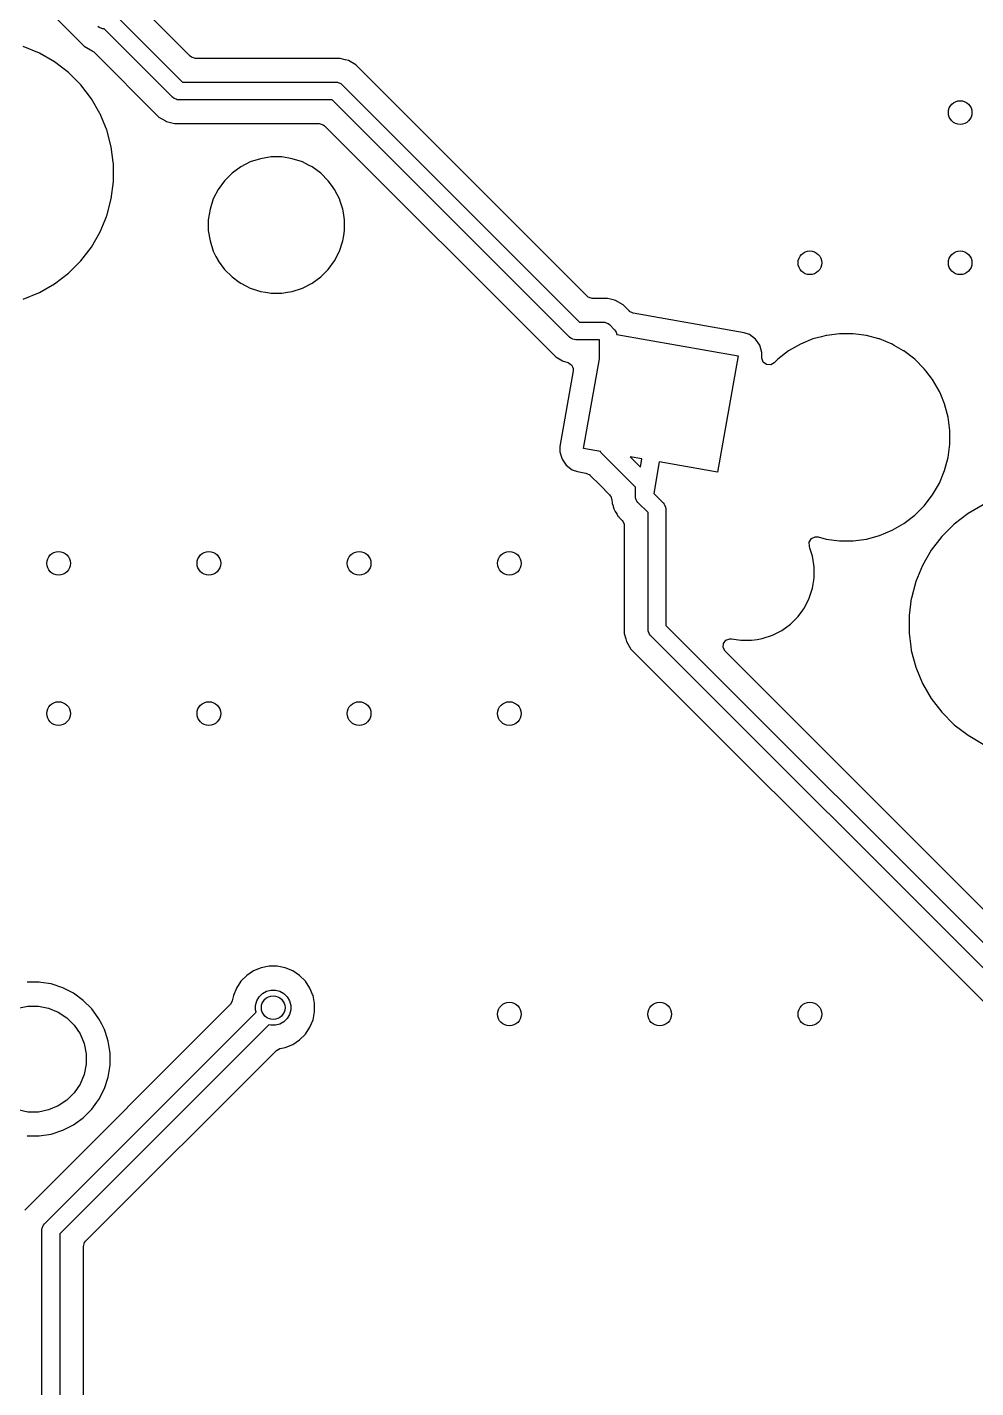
# Model space of a CAD drawing. Extents: x 2.6 to 14.2, y -9.4 to -3.8.
# Drawn here: x 5.362 to 5.994, y -7.479 to -6.574 of the extents above; entities that cross this region are included whole.
import ezdxf

# ---------------------------------------------------------------- set-up
doc = ezdxf.new("R2010")
doc.units = 0
doc.header["$MEASUREMENT"] = 0
doc.layers.add('BLACK', color=7, linetype='CONTINUOUS')

msp = doc.modelspace()

# ---------------------------------------------------------------- linework, layer by layer
at = {"layer": 'BLACK', "linetype": 'CONTINUOUS'}
for p, q in [((5.30029, -6.48633), (5.40027, -6.58632)), ((5.42028, -6.5648), (5.46577, -6.61028)), ((5.4103, -6.57388), (5.4094, -6.57315)), ((5.41166, -6.57444), (5.4103, -6.57388)), ((5.47087, -6.59309), (5.44423, -6.56645)), ((5.41243, -6.57476), (5.41166, -6.57444)), ((5.41358, -6.57488), (5.41243, -6.57476)), ((5.41366, -6.57488), (5.41358, -6.57488)), ((5.45914, -6.62036), (5.41366, -6.57488)), ((5.37048, -6.59104), (5.35975, -6.5866)), ((5.38054, -6.59685), (5.37048, -6.59104)), ((5.37048, -6.59104), (5.37048, -6.59104)), ((5.40027, -6.58632), (5.40453, -6.58877)), ((5.40453, -6.58877), (5.40521, -6.58917)), ((5.40521, -6.58917), (5.40526, -6.58918)), ((5.40526, -6.58918), (5.40556, -6.58935)), ((5.40556, -6.58935), (5.40583, -6.58962)), ((5.40583, -6.58962), (5.40664, -6.59016)), ((5.40664, -6.59016), (5.45001, -6.63353)), ((5.38976, -6.60392), (5.38054, -6.59685)), ((5.47168, -6.59374), (5.47087, -6.59309)), ((5.47432, -6.59452), (5.47168, -6.59374)), ((5.57057, -6.59452), (5.47432, -6.59452)), ((5.57397, -6.59543), (5.57057, -6.59452)), ((5.57057, -6.59452), (5.57057, -6.59452)), ((5.57608, -6.59599), (5.57397, -6.59543)), ((5.58102, -6.59885), (5.57608, -6.59599)), ((5.57608, -6.59599), (5.57608, -6.59599)), ((5.73494, -6.75276), (5.58102, -6.59885)), ((5.58102, -6.59885), (5.58102, -6.59885)), ((5.39797, -6.61213), (5.38976, -6.60392)), ((5.38976, -6.60392), (5.38976, -6.60392)), ((5.46577, -6.61028), (5.56772, -6.61028)), ((5.56772, -6.61028), (5.56887, -6.6104)), ((5.56887, -6.6104), (5.56929, -6.61057)), ((5.40504, -6.62135), (5.39797, -6.61213)), ((5.39797, -6.61213), (5.39797, -6.61213)), ((5.56929, -6.61057), (5.571, -6.61128)), ((5.571, -6.61128), (5.57189, -6.61201)), ((5.57189, -6.61201), (5.72984, -6.76996)), ((5.41065, -6.63106), (5.40504, -6.62135)), ((5.46004, -6.6211), (5.45914, -6.62036)), ((5.46154, -6.62172), (5.46004, -6.6211)), ((5.46217, -6.62198), (5.46154, -6.62172)), ((5.46332, -6.62209), (5.46217, -6.62198)), ((5.56527, -6.62209), (5.46332, -6.62209)), ((5.72322, -6.78004), (5.56527, -6.62209)), ((5.41085, -6.63141), (5.41065, -6.63106)), ((5.4133, -6.63732), (5.41085, -6.63141)), ((5.41505, -6.64155), (5.4133, -6.63732)), ((5.45001, -6.63353), (5.45448, -6.63611)), ((5.45448, -6.63611), (5.45495, -6.63639)), ((5.45495, -6.63639), (5.46047, -6.63786)), ((5.41529, -6.64214), (5.41505, -6.64155)), ((5.4183, -6.65335), (5.41529, -6.64214)), ((5.46047, -6.63786), (5.55672, -6.63786)), ((5.55672, -6.63786), (5.55936, -6.63864)), ((5.55936, -6.63864), (5.56017, -6.63929)), ((5.56017, -6.63929), (5.71409, -6.79321)), ((5.41964, -6.66353), (5.4183, -6.65335)), ((5.41979, -6.66471), (5.41964, -6.66353)), ((5.41981, -6.66487), (5.41979, -6.66471)), ((5.51079, -6.66343), (5.50443, -6.66667)), ((5.51757, -6.66123), (5.51079, -6.66343)), ((5.51079, -6.66343), (5.51079, -6.66343)), ((5.52461, -6.66011), (5.51757, -6.66123)), ((5.53174, -6.66011), (5.52461, -6.66011)), ((5.52461, -6.66011), (5.52461, -6.66011)), ((5.53878, -6.66123), (5.53174, -6.66011)), ((5.53174, -6.66011), (5.53174, -6.66011)), ((5.54556, -6.66343), (5.53878, -6.66123)), ((5.54954, -6.66546), (5.54556, -6.66343)), ((5.54556, -6.66343), (5.54556, -6.66343)), ((5.41981, -6.67648), (5.41981, -6.66487)), ((5.49867, -6.67086), (5.49362, -6.6759)), ((5.50443, -6.66667), (5.49867, -6.67086)), ((5.49867, -6.67086), (5.49867, -6.67086)), ((5.55191, -6.66667), (5.54954, -6.66546)), ((5.55768, -6.67086), (5.55191, -6.66667)), ((5.55191, -6.66667), (5.55191, -6.66667)), ((5.55191, -6.66667), (5.55191, -6.66667)), ((5.56272, -6.6759), (5.55768, -6.67086)), ((5.55768, -6.67086), (5.55768, -6.67086)), ((5.4183, -6.688), (5.41981, -6.67648)), ((5.48943, -6.68167), (5.4862, -6.68802)), ((5.49362, -6.6759), (5.48943, -6.68167)), ((5.49362, -6.6759), (5.49362, -6.6759)), ((5.56549, -6.6797), (5.56272, -6.6759)), ((5.56272, -6.6759), (5.56272, -6.6759)), ((5.56691, -6.68167), (5.56549, -6.6797)), ((5.56866, -6.6851), (5.56691, -6.68167)), ((5.41529, -6.69922), (5.4183, -6.688)), ((5.4862, -6.68802), (5.48399, -6.6948)), ((5.4862, -6.68802), (5.4862, -6.68802)), ((5.57015, -6.68802), (5.56866, -6.6851)), ((5.57065, -6.68955), (5.57015, -6.68802)), ((5.57015, -6.68802), (5.57015, -6.68802)), ((5.57235, -6.6948), (5.57065, -6.68955)), ((5.41421, -6.70184), (5.41506, -6.69978)), ((5.41506, -6.69978), (5.41529, -6.69922)), ((5.41506, -6.69978), (5.41506, -6.69978)), ((5.41529, -6.69922), (5.41529, -6.69922)), ((5.41529, -6.69922), (5.41529, -6.69922)), ((5.48399, -6.6948), (5.48288, -6.70184)), ((5.57275, -6.69733), (5.57235, -6.6948)), ((5.57347, -6.70184), (5.57275, -6.69733)), ((5.40504, -6.72001), (5.41085, -6.70995)), ((5.41085, -6.70995), (5.41421, -6.70184)), ((5.41085, -6.70995), (5.41085, -6.70995)), ((5.48288, -6.70184), (5.48288, -6.70897)), ((5.48288, -6.70897), (5.48399, -6.71601)), ((5.57295, -6.71226), (5.57347, -6.70897)), ((5.57347, -6.70897), (5.57347, -6.70184)), ((5.48399, -6.71601), (5.4862, -6.72279)), ((5.57015, -6.72279), (5.57235, -6.71601)), ((5.57235, -6.71601), (5.57295, -6.71226)), ((5.39797, -6.72922), (5.40504, -6.72001)), ((5.4862, -6.72279), (5.4862, -6.72279)), ((5.4862, -6.72279), (5.48798, -6.7263)), ((5.48798, -6.7263), (5.48938, -6.72904)), ((5.56691, -6.72915), (5.57015, -6.72279)), ((5.38976, -6.73743), (5.39797, -6.72922)), ((5.48938, -6.72904), (5.48943, -6.72915)), ((5.48943, -6.72915), (5.49362, -6.73491)), ((5.49362, -6.73491), (5.49362, -6.73491)), ((5.49362, -6.73491), (5.49867, -6.73996)), ((5.55768, -6.73996), (5.56272, -6.73491)), ((5.56272, -6.73491), (5.56691, -6.72915)), ((5.37048, -6.75031), (5.38054, -6.74451)), ((5.38054, -6.74451), (5.38976, -6.73743)), ((5.49867, -6.73996), (5.49867, -6.73996)), ((5.49867, -6.73996), (5.50336, -6.74337)), ((5.50336, -6.74337), (5.50443, -6.74415)), ((5.50443, -6.74415), (5.50828, -6.74611)), ((5.50828, -6.74611), (5.51079, -6.74738)), ((5.54556, -6.74738), (5.55191, -6.74415)), ((5.55191, -6.74415), (5.55768, -6.73996)), ((5.35975, -6.75476), (5.37048, -6.75031)), ((5.51079, -6.74738), (5.51079, -6.74738)), ((5.51079, -6.74738), (5.51418, -6.74849)), ((5.51418, -6.74849), (5.51757, -6.74959)), ((5.51757, -6.74959), (5.52083, -6.7501)), ((5.52083, -6.7501), (5.52461, -6.7507)), ((5.52461, -6.7507), (5.52461, -6.7507)), ((5.52461, -6.7507), (5.53174, -6.7507)), ((5.53174, -6.7507), (5.53551, -6.75011)), ((5.53551, -6.75011), (5.53878, -6.74959)), ((5.53878, -6.74959), (5.54556, -6.74738)), ((5.73575, -6.75342), (5.73494, -6.75276)), ((5.73839, -6.75419), (5.73575, -6.75342)), ((5.74844, -6.75419), (5.73839, -6.75419)), ((5.75055, -6.75476), (5.74844, -6.75419)), ((5.74844, -6.75419), (5.74844, -6.75419)), ((5.75313, -6.75545), (5.75055, -6.75476)), ((5.75396, -6.75567), (5.75313, -6.75545)), ((5.75313, -6.75545), (5.75313, -6.75545)), ((5.7589, -6.75852), (5.75396, -6.75567)), ((5.75396, -6.75567), (5.75396, -6.75567)), ((5.76308, -6.7627), (5.7589, -6.75852)), ((5.7589, -6.75852), (5.7589, -6.75852)), ((5.76322, -6.76284), (5.76308, -6.7627)), ((5.76568, -6.76406), (5.76322, -6.76284)), ((5.83942, -6.77706), (5.76568, -6.76406)), ((5.72984, -6.76996), (5.74559, -6.76996)), ((5.74559, -6.76996), (5.74674, -6.77007)), ((5.74674, -6.77007), (5.74762, -6.77044)), ((5.74762, -6.77044), (5.74887, -6.77096)), ((5.74887, -6.77096), (5.74977, -6.77169)), ((5.74977, -6.77169), (5.75322, -6.77514)), ((5.72411, -6.78078), (5.72322, -6.78004)), ((5.72544, -6.78133), (5.72411, -6.78078)), ((5.72624, -6.78166), (5.72544, -6.78133)), ((5.72739, -6.78177), (5.72624, -6.78166)), ((5.74314, -6.78177), (5.72739, -6.78177)), ((5.74314, -6.79448), (5.74314, -6.78177)), ((5.75322, -6.77514), (5.75395, -6.77604)), ((5.75395, -6.77604), (5.7542, -6.77663)), ((5.7542, -6.77663), (5.75483, -6.77816)), ((5.75483, -6.77816), (5.83546, -6.79237)), ((5.84295, -6.77828), (5.83942, -6.77706)), ((5.83942, -6.77706), (5.83942, -6.77706)), ((5.83942, -6.77706), (5.83942, -6.77706)), ((5.83942, -6.77706), (5.83942, -6.77706)), ((5.83942, -6.77706), (5.83942, -6.77706)), ((5.84694, -6.78128), (5.84295, -6.77828)), ((5.84295, -6.77828), (5.84295, -6.77828)), ((5.84295, -6.77828), (5.84295, -6.77828)), ((5.84981, -6.78537), (5.84694, -6.78128)), ((5.88524, -6.78124), (5.8769, -6.7847)), ((5.89103, -6.77969), (5.88524, -6.78124)), ((5.89397, -6.7789), (5.89103, -6.77969)), ((5.89445, -6.77884), (5.89397, -6.7789)), ((5.90293, -6.77772), (5.89445, -6.77884)), ((5.91196, -6.77772), (5.90293, -6.77772)), ((5.90293, -6.77772), (5.90293, -6.77772)), ((5.91911, -6.77866), (5.91196, -6.77772)), ((5.91196, -6.77772), (5.91196, -6.77772)), ((5.92092, -6.7789), (5.91911, -6.77866)), ((5.92909, -6.78109), (5.92092, -6.7789)), ((5.92964, -6.78124), (5.92909, -6.78109)), ((5.93799, -6.7847), (5.92964, -6.78124)), ((5.85127, -6.79015), (5.84981, -6.78537)), ((5.85122, -6.79292), (5.85127, -6.79015)), ((5.86907, -6.78922), (5.86191, -6.79472)), ((5.8769, -6.7847), (5.86907, -6.78922)), ((5.8769, -6.7847), (5.8769, -6.7847)), ((5.93936, -6.78549), (5.93799, -6.7847)), ((5.93799, -6.7847), (5.93799, -6.7847)), ((5.9455, -6.78903), (5.93936, -6.78549)), ((5.94581, -6.78922), (5.9455, -6.78903)), ((5.95298, -6.79472), (5.94581, -6.78922)), ((5.71409, -6.79321), (5.71409, -6.79321)), ((5.71409, -6.79321), (5.71409, -6.79321)), ((5.71409, -6.79321), (5.71847, -6.79574)), ((5.71847, -6.79574), (5.71894, -6.79601)), ((5.71894, -6.79601), (5.71903, -6.79606)), ((5.71903, -6.79606), (5.72227, -6.79693)), ((5.72227, -6.79693), (5.72237, -6.79696)), ((5.72237, -6.79696), (5.72343, -6.79767)), ((5.72343, -6.79767), (5.72452, -6.79834)), ((5.72452, -6.79834), (5.72457, -6.79843)), ((5.72457, -6.79843), (5.72466, -6.79849)), ((5.72466, -6.79849), (5.72517, -6.79966)), ((5.72517, -6.79966), (5.72573, -6.80081)), ((5.73261, -6.85419), (5.74314, -6.79448)), ((5.83546, -6.79237), (5.82179, -6.86992)), ((5.85121, -6.79354), (5.85122, -6.79292)), ((5.85122, -6.79398), (5.85121, -6.79354)), ((5.85218, -6.79655), (5.85122, -6.79398)), ((5.85438, -6.7982), (5.85218, -6.79655)), ((5.85713, -6.7984), (5.85438, -6.7982)), ((5.85954, -6.79708), (5.85713, -6.7984)), ((5.86191, -6.79472), (5.85954, -6.79708)), ((5.95937, -6.8011), (5.95298, -6.79472)), ((5.95298, -6.79472), (5.95298, -6.79472)), ((5.72572, -6.80247), (5.71687, -6.85268)), ((5.72573, -6.80081), (5.72572, -6.80094)), ((5.72572, -6.80094), (5.72575, -6.80101)), ((5.72575, -6.80101), (5.72572, -6.80121)), ((5.72572, -6.80121), (5.72572, -6.80247)), ((5.96035, -6.80238), (5.95937, -6.8011)), ((5.95937, -6.8011), (5.95937, -6.8011)), ((5.95937, -6.8011), (5.95937, -6.8011)), ((5.96487, -6.80827), (5.96035, -6.80238)), ((5.96939, -6.81609), (5.96487, -6.80827)), ((5.96487, -6.80827), (5.96487, -6.80827)), ((5.96487, -6.80827), (5.96487, -6.80827)), ((5.97029, -6.81828), (5.96939, -6.81609)), ((5.96939, -6.81609), (5.96939, -6.81609)), ((5.96939, -6.81609), (5.96939, -6.81609)), ((5.97284, -6.82444), (5.97029, -6.81828)), ((5.97518, -6.83317), (5.97284, -6.82444)), ((5.97636, -6.84212), (5.97518, -6.83317)), ((5.97636, -6.85116), (5.97636, -6.84212)), ((5.71687, -6.85268), (5.7168, -6.85641)), ((5.71687, -6.85268), (5.71687, -6.85268)), ((5.74391, -6.85619), (5.73261, -6.85419)), ((5.97518, -6.86012), (5.97636, -6.85116)), ((5.7168, -6.85641), (5.7168, -6.85641)), ((5.7168, -6.85641), (5.71785, -6.85985)), ((5.71785, -6.85985), (5.71826, -6.86119)), ((5.71826, -6.86119), (5.72113, -6.86528)), ((5.74413, -6.85671), (5.74391, -6.85619)), ((5.74487, -6.85761), (5.74413, -6.85671)), ((5.76708, -6.87982), (5.74487, -6.85761)), ((5.77139, -6.86103), (5.76362, -6.85966)), ((5.76362, -6.85966), (5.77043, -6.86646)), ((5.77043, -6.86646), (5.77139, -6.86103)), ((5.78302, -6.86308), (5.77934, -6.88396)), ((5.82179, -6.86992), (5.78302, -6.86308)), ((5.97284, -6.86884), (5.97518, -6.86012)), ((5.72113, -6.86528), (5.72511, -6.86829)), ((5.72511, -6.86829), (5.72511, -6.86829)), ((5.72511, -6.86829), (5.72865, -6.8695)), ((5.72865, -6.8695), (5.72865, -6.8695)), ((5.72865, -6.8695), (5.72865, -6.8695)), ((5.72865, -6.8695), (5.73419, -6.87048)), ((5.73419, -6.87048), (5.73666, -6.8717)), ((5.73666, -6.8717), (5.7368, -6.87184)), ((5.7368, -6.87184), (5.74354, -6.87858)), ((5.96939, -6.87719), (5.97284, -6.86884)), ((5.74354, -6.87858), (5.74989, -6.88493)), ((5.76708, -6.88595), (5.76708, -6.87982)), ((5.96487, -6.88501), (5.96939, -6.87719)), ((5.74989, -6.88493), (5.75031, -6.8857)), ((5.75031, -6.8857), (5.75089, -6.88638)), ((5.75089, -6.88638), (5.75102, -6.88701)), ((5.75102, -6.88701), (5.7512, -6.88734)), ((5.7512, -6.88734), (5.75127, -6.88771)), ((5.75127, -6.88771), (5.75131, -6.88804)), ((5.75131, -6.88804), (5.75131, -6.88881)), ((5.75131, -6.88881), (5.75153, -6.88963)), ((5.75153, -6.88963), (5.75157, -6.88993)), ((5.75157, -6.88993), (5.75157, -6.88998)), ((5.75157, -6.88998), (5.7516, -6.89017)), ((5.7516, -6.89017), (5.75165, -6.89069)), ((5.75165, -6.89069), (5.75222, -6.89225)), ((5.76708, -6.88596), (5.76708, -6.88595)), ((5.76709, -6.88602), (5.76708, -6.88596)), ((5.76708, -6.88608), (5.76709, -6.88602)), ((5.7671, -6.88617), (5.76708, -6.88608)), ((5.7672, -6.88711), (5.7671, -6.88617)), ((5.76745, -6.88772), (5.7672, -6.88711)), ((5.76758, -6.88833), (5.76745, -6.88772)), ((5.76787, -6.88874), (5.76758, -6.88833)), ((5.76808, -6.88924), (5.76787, -6.88874)), ((5.76881, -6.89014), (5.76808, -6.88924)), ((5.77548, -6.8968), (5.76881, -6.89014)), ((5.77934, -6.88396), (5.78556, -6.89018)), ((5.78556, -6.89018), (5.7863, -6.89108)), ((5.7863, -6.89108), (5.78649, -6.89153)), ((5.95937, -6.89218), (5.96487, -6.88501)), ((5.75222, -6.89225), (5.75235, -6.89266)), ((5.75235, -6.89266), (5.75279, -6.89433)), ((5.75279, -6.89433), (5.75279, -6.89433)), ((5.75279, -6.89433), (5.75307, -6.8948)), ((5.75307, -6.8948), (5.75328, -6.89517)), ((5.75328, -6.89517), (5.7536, -6.89605)), ((5.7536, -6.89605), (5.75467, -6.89757)), ((5.75467, -6.89757), (5.75477, -6.89776)), ((5.75477, -6.89776), (5.75477, -6.89776)), ((5.75477, -6.89776), (5.75565, -6.89927)), ((5.75565, -6.89927), (5.75565, -6.89927)), ((5.75565, -6.89927), (5.75604, -6.89966)), ((5.75604, -6.89966), (5.75606, -6.89968)), ((5.75606, -6.89968), (5.75635, -6.89997)), ((5.75635, -6.89997), (5.75687, -6.90072)), ((5.77548, -6.9743), (5.77548, -6.8968)), ((5.78649, -6.89153), (5.78718, -6.89321)), ((5.78718, -6.89321), (5.78729, -6.89436)), ((5.78729, -6.89436), (5.78729, -6.97185)), ((5.94581, -6.90407), (5.95298, -6.89857)), ((5.95298, -6.89857), (5.95937, -6.89218)), ((5.95298, -6.89857), (5.95298, -6.89857)), ((5.95298, -6.89857), (5.95298, -6.89857)), ((5.95937, -6.89218), (5.95937, -6.89218)), ((5.95937, -6.89218), (5.95937, -6.89218)), ((5.98847, -6.89734), (5.97925, -6.90441)), ((5.99853, -6.89153), (5.98847, -6.89734)), ((5.75687, -6.90072), (5.75814, -6.90179)), ((5.75814, -6.90179), (5.7583, -6.90195)), ((5.7583, -6.90195), (5.75885, -6.90297)), ((5.75885, -6.90297), (5.75949, -6.90393)), ((5.75949, -6.90393), (5.75954, -6.90425)), ((5.75954, -6.90425), (5.75961, -6.90437)), ((5.75961, -6.90437), (5.75959, -6.90458)), ((5.75959, -6.90458), (5.75971, -6.90538)), ((5.75971, -6.90538), (5.75971, -6.97715)), ((5.92964, -6.91204), (5.93799, -6.90858)), ((5.93799, -6.90858), (5.94581, -6.90407)), ((5.97925, -6.90441), (5.97104, -6.91262)), ((5.97925, -6.90441), (5.97925, -6.90441)), ((5.88279, -6.91646), (5.88421, -6.91411)), ((5.88287, -6.91921), (5.88279, -6.91646)), ((5.88421, -6.91411), (5.88668, -6.91289)), ((5.88668, -6.91289), (5.88877, -6.91299)), ((5.88877, -6.91299), (5.89397, -6.91438)), ((5.89397, -6.91438), (5.90293, -6.91556)), ((5.90293, -6.91556), (5.90293, -6.91556)), ((5.90293, -6.91556), (5.91196, -6.91556)), ((5.91196, -6.91556), (5.92092, -6.91438)), ((5.91196, -6.91556), (5.91196, -6.91556)), ((5.92092, -6.91438), (5.92964, -6.91204)), ((5.97104, -6.91262), (5.96397, -6.92184)), ((5.97104, -6.91262), (5.97104, -6.91262)), ((5.88325, -6.92038), (5.88287, -6.91921)), ((5.88502, -6.92583), (5.88325, -6.92038)), ((5.88613, -6.93287), (5.88502, -6.92583)), ((5.96397, -6.92184), (5.95816, -6.9319)), ((5.88613, -6.94), (5.88613, -6.93287)), ((5.95816, -6.9319), (5.95372, -6.94263)), ((5.95816, -6.9319), (5.95816, -6.9319)), ((5.88502, -6.94705), (5.88587, -6.94166)), ((5.88587, -6.94166), (5.88613, -6.94)), ((5.95372, -6.94263), (5.95076, -6.95367)), ((5.95372, -6.94263), (5.95372, -6.94263)), ((5.87958, -6.96018), (5.88281, -6.95383)), ((5.88281, -6.95383), (5.88502, -6.94705)), ((5.95071, -6.95385), (5.9492, -6.96536)), ((5.95076, -6.95367), (5.95071, -6.95385)), ((5.95071, -6.95385), (5.95071, -6.95385)), ((5.87581, -6.96536), (5.87801, -6.96233)), ((5.87801, -6.96233), (5.87895, -6.96105)), ((5.87895, -6.96105), (5.87958, -6.96018)), ((5.78729, -6.97185), (6.26524, -7.4498)), ((5.86458, -6.97518), (5.87035, -6.97099)), ((5.87035, -6.97099), (5.87539, -6.96595)), ((5.87539, -6.96595), (5.87581, -6.96536)), ((5.87539, -6.96595), (5.87539, -6.96595)), ((5.87539, -6.96595), (5.87539, -6.96595)), ((5.9492, -6.96536), (5.9492, -6.97698)), ((5.75971, -6.97715), (5.76071, -6.98086)), ((5.76071, -6.98086), (5.76119, -6.98266)), ((5.77559, -6.97545), (5.77548, -6.9743)), ((5.77583, -6.97603), (5.77559, -6.97545)), ((5.77648, -6.97758), (5.77583, -6.97603)), ((5.77721, -6.97847), (5.77648, -6.97758)), ((6.25862, -7.45988), (5.77721, -6.97847)), ((5.82563, -6.98385), (5.82728, -6.98165)), ((5.82728, -6.98165), (5.82985, -6.98069)), ((5.82985, -6.98069), (5.83097, -6.98074)), ((5.83097, -6.98074), (5.83727, -6.98173)), ((5.8444, -6.98173), (5.84807, -6.98115)), ((5.84807, -6.98115), (5.85144, -6.98062)), ((5.85144, -6.98062), (5.85823, -6.97842)), ((5.85823, -6.97842), (5.86458, -6.97518)), ((5.9492, -6.97698), (5.95036, -6.98579)), ((5.76119, -6.98266), (5.76404, -6.9876)), ((5.76404, -6.9876), (5.95346, -7.17702)), ((5.82543, -6.9866), (5.82563, -6.98385)), ((5.82675, -6.98901), (5.82543, -6.9866)), ((6.14532, -7.30758), (5.82675, -6.98901)), ((5.83727, -6.98173), (5.83727, -6.98173)), ((5.83727, -6.98173), (5.8444, -6.98173)), ((5.95036, -6.98579), (5.95071, -6.98849)), ((5.95071, -6.98849), (5.95371, -6.99967)), ((5.95371, -6.99967), (5.95372, -6.99971)), ((5.95372, -6.99971), (5.95372, -6.99971)), ((5.95372, -6.99971), (5.95816, -7.01044)), ((5.95816, -7.01044), (5.95816, -7.01044)), ((5.95816, -7.01044), (5.96397, -7.0205)), ((5.96397, -7.0205), (5.97104, -7.02971)), ((5.97104, -7.02971), (5.97104, -7.02971)), ((5.97104, -7.02971), (5.97925, -7.03793)), ((5.97925, -7.03793), (5.97925, -7.03793)), ((5.97925, -7.03793), (5.98847, -7.045)), ((5.98847, -7.045), (5.99853, -7.0508)), ((5.95346, -7.17702), (6.13485, -7.35841)), ((5.52333, -7.1987), (5.518, -7.19976)), ((5.52876, -7.1987), (5.52333, -7.1987)), ((5.52333, -7.1987), (5.52333, -7.1987)), ((5.53409, -7.19976), (5.52876, -7.1987)), ((5.52876, -7.1987), (5.52876, -7.1987)), ((5.50846, -7.20485), (5.50462, -7.2087)), ((5.51298, -7.20184), (5.50846, -7.20485)), ((5.50846, -7.20485), (5.50846, -7.20485)), ((5.518, -7.19976), (5.51298, -7.20184)), ((5.51298, -7.20184), (5.51298, -7.20184)), ((5.518, -7.19976), (5.518, -7.19976)), ((5.53911, -7.20184), (5.53409, -7.19976)), ((5.53409, -7.19976), (5.53409, -7.19976)), ((5.54362, -7.20485), (5.53911, -7.20184)), ((5.53911, -7.20184), (5.53911, -7.20184)), ((5.54746, -7.2087), (5.54362, -7.20485)), ((5.54362, -7.20485), (5.54362, -7.20485)), ((5.37033, -7.20926), (5.36227, -7.20926)), ((5.37142, -7.20944), (5.37033, -7.20926)), ((5.37829, -7.21052), (5.37142, -7.20944)), ((5.38596, -7.21301), (5.37829, -7.21052)), ((5.3909, -7.21553), (5.38596, -7.21301)), ((5.39314, -7.21667), (5.3909, -7.21553)), ((5.39966, -7.22141), (5.39314, -7.21667)), ((5.39314, -7.21667), (5.39314, -7.21667)), ((5.39314, -7.21667), (5.39314, -7.21667)), ((5.5016, -7.21321), (5.49952, -7.21823)), ((5.50462, -7.2087), (5.5016, -7.21321)), ((5.5016, -7.21321), (5.5016, -7.21321)), ((5.50462, -7.2087), (5.50462, -7.2087)), ((5.51667, -7.21909), (5.51885, -7.21691)), ((5.51885, -7.21691), (5.52152, -7.21536)), ((5.52152, -7.21536), (5.5245, -7.21457)), ((5.5245, -7.21457), (5.52758, -7.21457)), ((5.52758, -7.21457), (5.53056, -7.21536)), ((5.53056, -7.21536), (5.53323, -7.21691)), ((5.53323, -7.21691), (5.53541, -7.21909)), ((5.54747, -7.2087), (5.54746, -7.2087)), ((5.55048, -7.21321), (5.54747, -7.2087)), ((5.55225, -7.21747), (5.55048, -7.21321)), ((5.55048, -7.21321), (5.55048, -7.21321)), ((5.35602, -7.22656), (5.36283, -7.2252)), ((5.49751, -7.22416), (5.36073, -7.36094)), ((5.36283, -7.2252), (5.36978, -7.2252)), ((5.36978, -7.2252), (5.37659, -7.22656)), ((5.40536, -7.22711), (5.39966, -7.22141)), ((5.49757, -7.2241), (5.49751, -7.22416)), ((5.49884, -7.22166), (5.49757, -7.2241)), ((5.49952, -7.21823), (5.49884, -7.22166)), ((5.49952, -7.21823), (5.49952, -7.21823)), ((5.51433, -7.22473), (5.51513, -7.22176)), ((5.51433, -7.22782), (5.51433, -7.22473)), ((5.51513, -7.22176), (5.51667, -7.21909)), ((5.53541, -7.21909), (5.53696, -7.22176)), ((5.53696, -7.22176), (5.53775, -7.22473)), ((5.53775, -7.22473), (5.53775, -7.22782)), ((5.55256, -7.21823), (5.55225, -7.21747)), ((5.55362, -7.22356), (5.55256, -7.21823)), ((5.55256, -7.21823), (5.55256, -7.21823)), ((5.55256, -7.21823), (5.55256, -7.21823)), ((5.55362, -7.22899), (5.55362, -7.22356)), ((5.3739, -7.37007), (5.51472, -7.22925)), ((5.37659, -7.22656), (5.38301, -7.22922)), ((5.38301, -7.22922), (5.38878, -7.23307)), ((5.38878, -7.23307), (5.39369, -7.23799)), ((5.40798, -7.23072), (5.40536, -7.22711)), ((5.41009, -7.23363), (5.40798, -7.23072)), ((5.41192, -7.23722), (5.41009, -7.23363)), ((5.51472, -7.22925), (5.51433, -7.22782)), ((5.53541, -7.23347), (5.53323, -7.23565)), ((5.53696, -7.2308), (5.53541, -7.23347)), ((5.53775, -7.22782), (5.53696, -7.2308)), ((5.55048, -7.23934), (5.55256, -7.23432)), ((5.55256, -7.23432), (5.55336, -7.23033)), ((5.55336, -7.23033), (5.55362, -7.22899)), ((5.52307, -7.2376), (5.38398, -7.37669)), ((5.39369, -7.23799), (5.39755, -7.24376)), ((5.39755, -7.24376), (5.40021, -7.25018)), ((5.41375, -7.24081), (5.41192, -7.23722)), ((5.41437, -7.24272), (5.41375, -7.24081)), ((5.41375, -7.24081), (5.41375, -7.24081)), ((5.41375, -7.24081), (5.41375, -7.24081)), ((5.41624, -7.24848), (5.41437, -7.24272)), ((5.5245, -7.23799), (5.52307, -7.2376)), ((5.52758, -7.23799), (5.5245, -7.23799)), ((5.53056, -7.23719), (5.52758, -7.23799)), ((5.53323, -7.23565), (5.53056, -7.23719)), ((5.54362, -7.2477), (5.54747, -7.24386)), ((5.54747, -7.24386), (5.55048, -7.23934)), ((5.40021, -7.25018), (5.40157, -7.25699)), ((5.41733, -7.25532), (5.41624, -7.24848)), ((5.53065, -7.25348), (5.53409, -7.25279)), ((5.53409, -7.25279), (5.53911, -7.25072)), ((5.53911, -7.25072), (5.54362, -7.2477)), ((5.40118, -7.38179), (5.52816, -7.25481)), ((5.40157, -7.25699), (5.40157, -7.26394)), ((5.4175, -7.25643), (5.41733, -7.25532)), ((5.4175, -7.26449), (5.4175, -7.25643)), ((5.52816, -7.25481), (5.53057, -7.25349)), ((5.53057, -7.25349), (5.53065, -7.25348)), ((5.40021, -7.27075), (5.39755, -7.27717)), ((5.40157, -7.26394), (5.40021, -7.27075)), ((5.41624, -7.27245), (5.4175, -7.26449)), ((5.39755, -7.27717), (5.39369, -7.28294)), ((5.41009, -7.2873), (5.41375, -7.28012)), ((5.41375, -7.28012), (5.41624, -7.27245)), ((5.38878, -7.28785), (5.38301, -7.29171)), ((5.39369, -7.28294), (5.38878, -7.28785)), ((5.40536, -7.29382), (5.40867, -7.28926)), ((5.40867, -7.28926), (5.41009, -7.2873)), ((5.36283, -7.29573), (5.35602, -7.29437)), ((5.36978, -7.29573), (5.36283, -7.29573)), ((5.37659, -7.29437), (5.36978, -7.29573)), ((5.38301, -7.29171), (5.37659, -7.29437)), ((5.39966, -7.29952), (5.40536, -7.29382)), ((5.40536, -7.29382), (5.40536, -7.29382)), ((5.40536, -7.29382), (5.40536, -7.29382)), ((5.38596, -7.30791), (5.39314, -7.30426)), ((5.39314, -7.30426), (5.39792, -7.30078)), ((5.39792, -7.30078), (5.39966, -7.29952)), ((5.39966, -7.29952), (5.39966, -7.29952)), ((5.39966, -7.29952), (5.39966, -7.29952)), ((5.36227, -7.31167), (5.37033, -7.31167)), ((5.37033, -7.31167), (5.37829, -7.3104)), ((5.37033, -7.31167), (5.37033, -7.31167)), ((5.37829, -7.3104), (5.38596, -7.30791)), ((5.37302, -7.37131), (5.37316, -7.37096)), ((5.37316, -7.37096), (5.3739, -7.37007)), ((5.37217, -7.37424), (5.37228, -7.37309)), ((5.37217, -8.51066), (5.37217, -7.37424)), ((5.37228, -7.37309), (5.37302, -7.37131)), ((5.38398, -7.37669), (5.38398, -8.51311)), ((5.39975, -7.38524), (5.40052, -7.3826)), ((5.39975, -7.70154), (5.39975, -7.38524)), ((5.40052, -7.3826), (5.40118, -7.38179))]:
    msp.add_line(p, q, dxfattribs=at)
at = {"layer": 'BLACK'}
for centre in [(5.98323, -6.63054), (5.88323, -6.73054), (5.98323, -6.73054), (5.38323, -6.93054), (5.48323, -6.93054), (5.58323, -6.93054), (5.68323, -6.93054), (5.38323, -7.03054), (5.48323, -7.03054), (5.58323, -7.03054), (5.68323, -7.03054), (5.52604, -7.22628), (5.68323, -7.23054), (5.78323, -7.23054), (5.88323, -7.23054)]:
    msp.add_circle(centre, 0.00787, dxfattribs=at)

doc.saveas('drawing.dxf')
